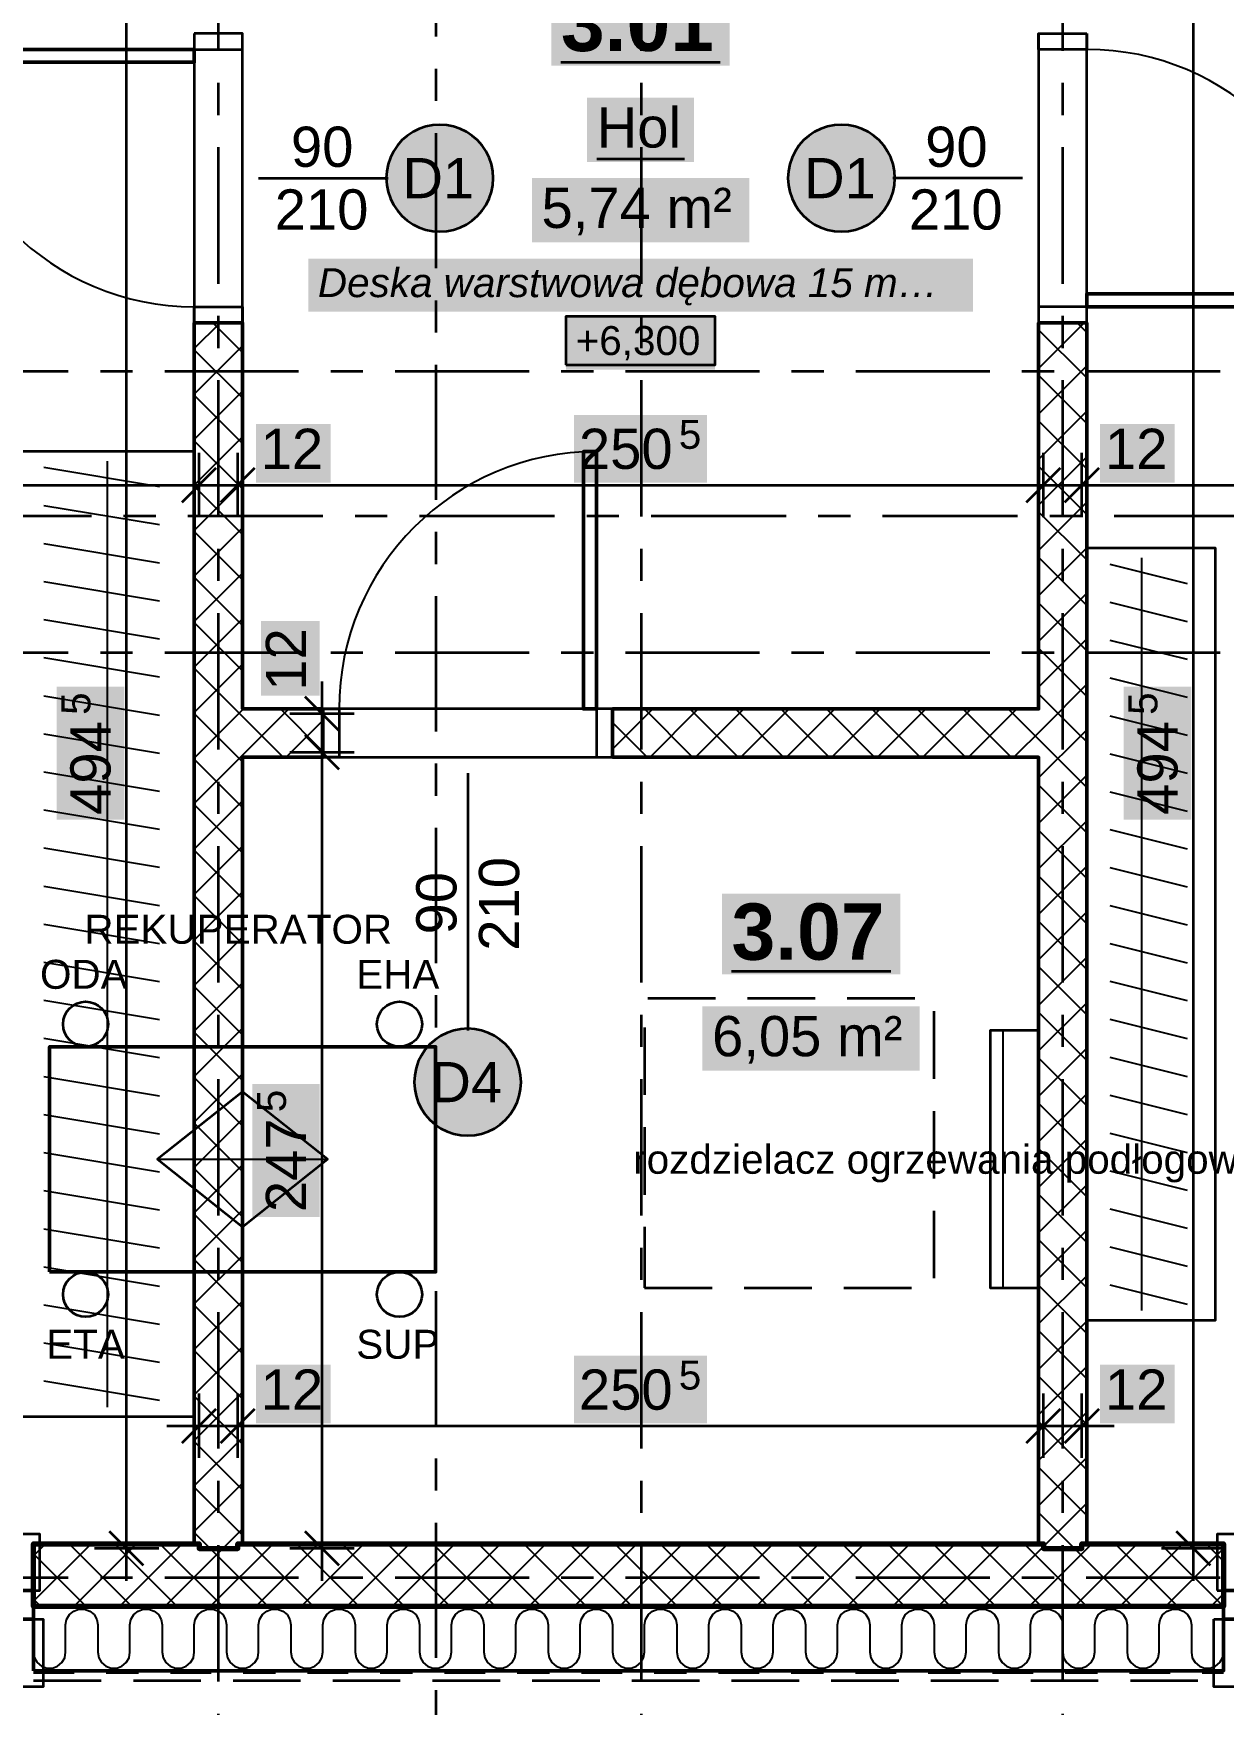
# Model space of a CAD drawing. Header units: metres. Extents: x -5.4 to 16.4, y -4.3 to 12.
# Drawn here: x 5.3 to 9, y -0.4 to 4.8 of the extents above; entities that cross this region are included whole.
import ezdxf

# ---------------------------------------------------------------- set-up
doc = ezdxf.new("R2010")
doc.units = ezdxf.units.M
for name, pattern in [('KRESKOWA', [5.25, 4.2, -1.05]), ('PUNKTOWA', [10.5, 8.4, -1.05, 0, -1.05]), ('PUNKTOWA_KROTKA', [6.3, 4.2, -1.05, 0, -1.05])]:
    doc.linetypes.add(name, pattern=pattern)
for name, color, linetype, lineweight in [('A-DRZWI', 3, 'Continuous', 35), ('A-IZOL-WODNA', 5, 'Continuous', 100), ('A-KRESKOWANIE', 8, 'Continuous', 18), ('A-MASKA', 7, 'Continuous', 18), ('A-MEBLE', 8, 'Continuous', 18), ('A-NAD-CIECIEM', 8, 'KRESKOWA', 25), ('A-OKNA', 3, 'Continuous', 35), ('A-OPISY', 2, 'Continuous', 25), ('A-OSIE', 1, 'PUNKTOWA', 25), ('A-POMIESZCZENIA', 2, 'Continuous', 25), ('A-PRZEKROJE', 1, 'PUNKTOWA_KROTKA', 50), ('A-SANITARNE', 6, 'Continuous', 25), ('A-SCIANY-DZIAL', 7, 'Continuous', 35), ('A-SCIANY-IZOL', 4, 'Continuous', 35), ('A-SCIANY-KONSTR', 7, 'Continuous', 50), ('A-WIDOK', 7, 'Continuous', 25), ('A-WYMIARY', 1, 'Continuous', 25)]:
    doc.layers.add(name, color=color, linetype=linetype, lineweight=lineweight)
doc.layers.add('S-WENT', color=3, linetype='Continuous', lineweight=35, true_color=0x008a00)
doc.styles.add('PL_ARIAL', font='arial.ttf')
doc.styles.add('PL_ARIAL_B', font='arialbd.ttf')
doc.styles.add('PL_ARIAL_I', font='ariali.ttf')

msp = doc.modelspace()

# ---------------------------------------------------------------- hatches: boundary and pattern name
at = {"layer": 'A-MASKA', "true_color": 0xffffff}
for points in [[(5.9915, 3.4035), (6.2236, 3.4035), (6.2236, 3.586), (5.9915, 3.586)], [(6.9808, 3.4035), (7.3942, 3.4035), (7.3942, 3.6135), (6.9808, 3.6135)], [(8.6165, 3.4035), (8.8486, 3.4035), (8.8486, 3.586), (8.6165, 3.586)], [(6.19, 2.7415), (6.19, 2.9736), (6.0075, 2.9736), (6.0075, 2.7415)], [(5.582, 2.3558), (5.582, 2.7692), (5.372, 2.7692), (5.372, 2.3558)], [(8.8995, 2.3558), (8.8995, 2.7692), (8.6895, 2.7692), (8.6895, 2.3558)], [(6.19, 1.1208), (6.19, 1.5342), (5.98, 1.5342), (5.98, 1.1208)], [(6.9808, 0.4792), (7.3942, 0.4792), (7.3942, 0.6892), (6.9808, 0.6892)], [(5.9915, 0.4792), (6.2236, 0.4792), (6.2236, 0.6617), (5.9915, 0.6617)], [(8.6165, 0.4792), (8.8486, 0.4792), (8.8486, 0.6617), (8.6165, 0.6617)]]:
    msp.add_hatch(color=7, dxfattribs=at).paths.add_polyline_path(points)
at = {"layer": 'A-OPISY', "true_color": 0xffffff}
for points in [[(6.7292, 4.35), (6.7278, 4.3717), (6.7236, 4.393), (6.7166, 4.4136), (6.707, 4.4331), (6.6949, 4.4511), (6.6806, 4.4675), (6.6642, 4.4818), (6.6462, 4.4939), (6.6267, 4.5035), (6.6061, 4.5105), (6.5848, 4.5147), (6.5631, 4.5161), (6.5414, 4.5147), (6.5201, 4.5105), (6.4995, 4.5035), (6.4801, 4.4939), (6.462, 4.4818), (6.4456, 4.4675), (6.4313, 4.4511), (6.4192, 4.4331), (6.4096, 4.4136), (6.4026, 4.393), (6.3984, 4.3717), (6.397, 4.35), (6.3984, 4.3283), (6.4026, 4.307), (6.4096, 4.2864), (6.4192, 4.2669), (6.4313, 4.2489), (6.4456, 4.2325), (6.462, 4.2182), (6.4801, 4.2061), (6.4995, 4.1965), (6.5201, 4.1895), (6.5414, 4.1853), (6.5631, 4.1839), (6.5848, 4.1853), (6.6061, 4.1895), (6.6267, 4.1965), (6.6462, 4.2061), (6.6642, 4.2182), (6.6806, 4.2325), (6.6949, 4.2489), (6.707, 4.2669), (6.7166, 4.2864), (6.7236, 4.307), (6.7278, 4.3283)], [(7.978, 4.35), (7.9766, 4.3717), (7.9724, 4.393), (7.9654, 4.4136), (7.9558, 4.4331), (7.9437, 4.4511), (7.9294, 4.4675), (7.913, 4.4818), (7.8949, 4.4939), (7.8755, 4.5035), (7.8549, 4.5105), (7.8336, 4.5147), (7.8119, 4.5161), (7.7902, 4.5147), (7.7689, 4.5105), (7.7483, 4.5035), (7.7288, 4.4939), (7.7108, 4.4818), (7.6944, 4.4675), (7.6801, 4.4511), (7.668, 4.4331), (7.6584, 4.4136), (7.6514, 4.393), (7.6472, 4.3717), (7.6458, 4.35), (7.6472, 4.3283), (7.6514, 4.307), (7.6584, 4.2864), (7.668, 4.2669), (7.6801, 4.2489), (7.6944, 4.2325), (7.7108, 4.2182), (7.7288, 4.2061), (7.7483, 4.1965), (7.7689, 4.1895), (7.7902, 4.1853), (7.8119, 4.1839), (7.8336, 4.1853), (7.8549, 4.1895), (7.8755, 4.1965), (7.8949, 4.2061), (7.913, 4.2182), (7.9294, 4.2325), (7.9437, 4.2489), (7.9558, 4.2669), (7.9654, 4.2864), (7.9724, 4.307), (7.9766, 4.3283)], [(6.8161, 1.54), (6.8147, 1.5617), (6.8105, 1.583), (6.8035, 1.6036), (6.7939, 1.6231), (6.7818, 1.6411), (6.7675, 1.6575), (6.7511, 1.6718), (6.7331, 1.6839), (6.7136, 1.6935), (6.693, 1.7005), (6.6717, 1.7047), (6.65, 1.7061), (6.6283, 1.7047), (6.607, 1.7005), (6.5864, 1.6935), (6.5669, 1.6839), (6.5489, 1.6718), (6.5325, 1.6575), (6.5182, 1.6411), (6.5061, 1.6231), (6.4965, 1.6036), (6.4895, 1.583), (6.4853, 1.5617), (6.4839, 1.54), (6.4853, 1.5183), (6.4895, 1.497), (6.4965, 1.4764), (6.5061, 1.4569), (6.5182, 1.4389), (6.5325, 1.4225), (6.5489, 1.4082), (6.5669, 1.3961), (6.5864, 1.3865), (6.607, 1.3795), (6.6283, 1.3753), (6.65, 1.3739), (6.6717, 1.3753), (6.693, 1.3795), (6.7136, 1.3865), (6.7331, 1.3961), (6.7511, 1.4082), (6.7675, 1.4225), (6.7818, 1.4389), (6.7939, 1.4569), (6.8035, 1.4764), (6.8105, 1.497), (6.8147, 1.5183)]]:
    msp.add_hatch(color=7, dxfattribs=at).paths.add_polyline_path(points)
at = {"layer": 'A-POMIESZCZENIA', "true_color": 0xffffff}
for points in [[(6.91, 4.7), (7.465, 4.7), (7.465, 4.95), (6.91, 4.95)], [(7.0212, 4.4), (7.3538, 4.4), (7.3538, 4.6), (7.0212, 4.6)], [(6.8495, 4.15), (7.5255, 4.15), (7.5255, 4.35), (6.8495, 4.35)], [(6.1542, 3.935), (8.2208, 3.935), (8.2208, 4.1), (6.1542, 4.1)], [(6.9556, 3.755), (7.4194, 3.755), (7.4194, 3.92), (6.9556, 3.92)], [(7.4403, 1.8753), (7.9953, 1.8753), (7.9953, 2.1253), (7.4403, 2.1253)], [(7.3799, 1.5753), (8.0558, 1.5753), (8.0558, 1.7753), (7.3799, 1.7753)]]:
    msp.add_hatch(color=7, dxfattribs=at).paths.add_polyline_path(points)

# ---------------------------------------------------------------- linework, layer by layer
at = {"layer": 'A-DRZWI', "lineweight": 35, "ltscale": 0.05}
for points in [[(5.8, 4.8), (5.8, 4.75), (5.95, 4.75), (5.95, 4.8)], [(8.575, 4.8), (8.575, 4.75), (8.425, 4.75), (8.425, 4.8)], [(5.8, 3.9), (5.8, 3.95), (5.95, 3.95), (5.95, 3.9)], [(8.575, 3.9), (8.575, 3.95), (8.425, 3.95), (8.425, 3.9)], [(6.2, 2.7), (6.25, 2.7), (6.25, 2.55), (6.2, 2.55)], [(7.1, 2.7), (7.05, 2.7), (7.05, 2.55), (7.1, 2.55)]]:
    msp.add_lwpolyline(points, close=True, dxfattribs=at)
at = {"layer": 'A-DRZWI', "lineweight": 50, "ltscale": 0.05}
for points in [[(5.8, 4.75), (5, 4.75), (5, 4.71), (5.8, 4.71)], [(8.575, 3.95), (9.375, 3.95), (9.375, 3.99), (8.575, 3.99)], [(7.05, 2.7), (7.05, 3.5), (7.01, 3.5), (7.01, 2.7)]]:
    msp.add_lwpolyline(points, close=True, dxfattribs=at)
at = {"layer": 'A-DRZWI', "lineweight": 25, "ltscale": 0.05}
for centre, start, end in [((5.8, 4.75), -180, -90), ((8.575, 3.95), 0, 90), ((7.05, 2.7), -270, -180)]:
    msp.add_arc(centre, 0.8, start, end, dxfattribs=at)
at = {"layer": 'A-IZOL-WODNA', "linetype": 'PUNKTOWA_KROTKA', "lineweight": 35, "ltscale": 0.03, "flags": 128}
msp.add_lwpolyline([(5.3, -0.295), (9, -0.295)], dxfattribs=at)
at = {"layer": 'A-KRESKOWANIE', "lineweight": 25, "ltscale": 0.05}
for points in [[(5.8, 3.8201), (5.8799, 3.9)], [(5.95, 3.8081), (5.8581, 3.9)], [(8.425, 3.7581), (8.5669, 3.9)], [(8.425, 3.8995), (8.4255, 3.9)], [(8.575, 3.8701), (8.5451, 3.9)], [(8.575, 3.7287), (8.425, 3.8787)], [(5.8, 3.6787), (5.95, 3.8287)], [(5.95, 3.6667), (5.8, 3.8167)], [(8.425, 3.6167), (8.575, 3.7667)], [(8.575, 3.5872), (8.425, 3.7372)], [(5.8, 3.5373), (5.95, 3.6873)], [(5.95, 3.5252), (5.8, 3.6752)], [(8.425, 3.4753), (8.575, 3.6253)], [(8.575, 3.4458), (8.425, 3.5958)], [(5.8, 3.3958), (5.95, 3.5458)], [(5.95, 3.3838), (5.8, 3.5338)], [(8.425, 3.3338), (8.575, 3.4838)], [(8.575, 3.3044), (8.425, 3.4544)], [(5.8, 3.2544), (5.95, 3.4044)], [(5.95, 3.2424), (5.8, 3.3924)], [(8.425, 3.1924), (8.575, 3.3424)], [(8.575, 3.163), (8.425, 3.313)], [(5.8, 3.113), (5.95, 3.263)], [(5.95, 3.101), (5.8, 3.251)], [(8.425, 3.051), (8.575, 3.201)], [(8.575, 3.0216), (8.425, 3.1716)], [(5.8, 2.9716), (5.95, 3.1216)], [(5.95, 2.9595), (5.8, 3.1095)], [(8.425, 2.9096), (8.575, 3.0596)], [(8.575, 2.8801), (8.425, 3.0301)], [(5.8, 2.8302), (5.95, 2.9802)], [(5.95, 2.8181), (5.8, 2.9681)], [(8.425, 2.7681), (8.575, 2.9181)], [(8.575, 2.7387), (8.425, 2.8887)], [(5.8, 2.6887), (5.95, 2.8387)], [(5.9417, 2.685), (5.8, 2.8267)], [(8.44, 2.6417), (8.575, 2.7767)], [(8.5473, 2.625), (8.425, 2.7473)], [(5.8603, 2.625), (5.8, 2.6853)], [(5.8777, 2.625), (5.935, 2.6823)], [(5.935, 2.6823), (5.9377, 2.685)], [(5.9377, 2.685), (5.95, 2.6973)], [(6.0767, 2.55), (5.9417, 2.685)], [(5.95, 2.5559), (6.0941, 2.7)], [(5.95, 2.6973), (5.9527, 2.7)], [(6.2, 2.5681), (6.0681, 2.7)], [(6.0855, 2.55), (6.2, 2.6645)], [(7.1, 2.5745), (7.2255, 2.7)], [(7.2081, 2.55), (7.1, 2.6581)], [(7.3495, 2.55), (7.1995, 2.7)], [(7.2169, 2.55), (7.3669, 2.7)], [(7.4909, 2.55), (7.3409, 2.7)], [(7.3583, 2.55), (7.5083, 2.7)], [(7.6323, 2.55), (7.4823, 2.7)], [(7.4997, 2.55), (7.6497, 2.7)], [(7.7738, 2.55), (7.6238, 2.7)], [(7.6412, 2.55), (7.7912, 2.7)], [(7.9152, 2.55), (7.7652, 2.7)], [(7.7826, 2.55), (7.9326, 2.7)], [(8.0566, 2.55), (7.9066, 2.7)], [(7.924, 2.55), (8.074, 2.7)], [(8.198, 2.55), (8.048, 2.7)], [(8.0654, 2.55), (8.2154, 2.7)], [(8.3394, 2.55), (8.1894, 2.7)], [(8.2069, 2.55), (8.3569, 2.7)], [(8.44, 2.5909), (8.3309, 2.7)], [(5.8, 2.5473), (5.8777, 2.625)], [(5.95, 2.5353), (5.8603, 2.625)], [(8.3483, 2.55), (8.44, 2.6417)], [(8.425, 2.4853), (8.5647, 2.625)], [(8.575, 2.5973), (8.5473, 2.625)], [(8.5647, 2.625), (8.575, 2.6353)], [(5.8, 2.4059), (5.95, 2.5559)], [(8.575, 2.4559), (8.44, 2.5909)], [(5.95, 2.3939), (5.8, 2.5439)], [(8.425, 2.3439), (8.575, 2.4939)], [(8.575, 2.3144), (8.425, 2.4644)], [(5.8, 2.2645), (5.95, 2.4145)], [(5.95, 2.2524), (5.8, 2.4024)], [(8.425, 2.2025), (8.575, 2.3525)], [(8.575, 2.173), (8.425, 2.323)], [(5.8, 2.123), (5.95, 2.273)], [(5.95, 2.111), (5.8, 2.261)], [(8.425, 2.061), (8.575, 2.211)], [(5.8, 1.9816), (5.95, 2.1316)], [(8.575, 2.0316), (8.425, 2.1816)], [(5.95, 1.9696), (5.8, 2.1196)], [(8.425, 1.9196), (8.575, 2.0696)], [(8.575, 1.8902), (8.425, 2.0402)], [(5.8, 1.8402), (5.95, 1.9902)], [(5.95, 1.8282), (5.8, 1.9782)], [(8.425, 1.7782), (8.575, 1.9282)], [(8.575, 1.7488), (8.425, 1.8988)], [(5.8, 1.6988), (5.95, 1.8488)], [(5.95, 1.6868), (5.8, 1.8368)], [(8.425, 1.6368), (8.575, 1.7868)], [(8.575, 1.6073), (8.425, 1.7573)], [(5.8, 1.5574), (5.95, 1.7074)], [(5.95, 1.5453), (5.8, 1.6953)], [(8.425, 1.4954), (8.575, 1.6454)], [(8.575, 1.4659), (8.425, 1.6159)], [(5.8, 1.4159), (5.95, 1.5659)], [(5.95, 1.4039), (5.8, 1.5539)], [(8.425, 1.3539), (8.575, 1.5039)], [(8.575, 1.3245), (8.425, 1.4745)], [(5.8, 1.2745), (5.95, 1.4245)], [(5.95, 1.2625), (5.8, 1.4125)], [(8.425, 1.2125), (8.575, 1.3625)], [(8.575, 1.1831), (8.425, 1.3331)], [(5.8, 1.1331), (5.95, 1.2831)], [(5.95, 1.1211), (5.8, 1.2711)], [(8.425, 1.0711), (8.575, 1.2211)], [(8.575, 1.0417), (8.425, 1.1917)], [(5.8, 0.9917), (5.95, 1.1417)], [(5.95, 0.9796), (5.8, 1.1296)], [(8.425, 0.9297), (8.575, 1.0797)], [(8.575, 0.9002), (8.425, 1.0502)], [(5.8, 0.8503), (5.95, 1.0003)], [(5.95, 0.8382), (5.8, 0.9882)], [(8.425, 0.7882), (8.575, 0.9382)], [(8.575, 0.7588), (8.425, 0.9088)], [(5.8, 0.7088), (5.95, 0.8588)], [(5.95, 0.6968), (5.8, 0.8468)], [(8.425, 0.6468), (8.575, 0.7968)], [(8.575, 0.6174), (8.425, 0.7674)], [(5.8, 0.5674), (5.95, 0.7174)], [(5.95, 0.5554), (5.8, 0.7054)], [(8.425, 0.5054), (8.575, 0.6554)], [(8.575, 0.476), (8.425, 0.626)], [(5.8, 0.426), (5.95, 0.576)], [(5.95, 0.414), (5.8, 0.564)], [(8.425, 0.364), (8.575, 0.514)], [(8.575, 0.3345), (8.425, 0.4845)], [(5.8, 0.2846), (5.95, 0.4346)], [(5.95, 0.2725), (5.8, 0.4225)], [(8.425, 0.2226), (8.575, 0.3726)], [(8.575, 0.1931), (8.425, 0.3431)], [(5.8, 0.1431), (5.95, 0.2931)], [(5.95, 0.1311), (5.8, 0.2811)], [(8.44, 0.0961), (8.575, 0.2311)], [(8.5367, 0.09), (8.425, 0.2017)], [(5.3, -0.074), (5.479, 0.105)], [(5.3, 0.0674), (5.3376, 0.105)], [(5.6054, -0.09), (5.4104, 0.105)], [(5.4254, -0.09), (5.6204, 0.105)], [(5.7469, -0.09), (5.5519, 0.105)], [(5.5669, -0.09), (5.7619, 0.105)], [(5.8883, -0.09), (5.6933, 0.105)], [(5.8497, 0.09), (5.8, 0.1397)], [(5.8497, -0.09), (6.0447, 0.105)], [(5.8883, 0.09), (5.95, 0.1517)], [(6.1711, -0.09), (5.9761, 0.105)], [(5.9911, -0.09), (6.1861, 0.105)], [(6.3125, -0.09), (6.1175, 0.105)], [(6.1325, -0.09), (6.3275, 0.105)], [(6.454, -0.09), (6.259, 0.105)], [(6.274, -0.09), (6.469, 0.105)], [(6.5954, -0.09), (6.4004, 0.105)], [(6.4154, -0.09), (6.6104, 0.105)], [(6.7368, -0.09), (6.5418, 0.105)], [(6.5568, -0.09), (6.7518, 0.105)], [(6.8782, -0.09), (6.6832, 0.105)], [(6.6982, -0.09), (6.8932, 0.105)], [(7.0196, -0.09), (6.8246, 0.105)], [(6.8396, -0.09), (7.0346, 0.105)], [(7.1611, -0.09), (6.9661, 0.105)], [(6.9811, -0.09), (7.1761, 0.105)], [(7.3025, -0.09), (7.1075, 0.105)], [(7.1225, -0.09), (7.3175, 0.105)], [(7.4439, -0.09), (7.2489, 0.105)], [(7.2639, -0.09), (7.4589, 0.105)], [(7.5853, -0.09), (7.3903, 0.105)], [(7.4053, -0.09), (7.6003, 0.105)], [(7.7268, -0.09), (7.5318, 0.105)], [(7.5468, -0.09), (7.7418, 0.105)], [(7.8682, -0.09), (7.6732, 0.105)], [(7.6882, -0.09), (7.8832, 0.105)], [(8.0096, -0.09), (7.8146, 0.105)], [(7.8296, -0.09), (8.0246, 0.105)], [(8.151, -0.09), (7.956, 0.105)], [(7.971, -0.09), (8.166, 0.105)], [(8.2924, -0.09), (8.0974, 0.105)], [(8.1124, -0.09), (8.3074, 0.105)], [(8.4339, -0.09), (8.2389, 0.105)], [(8.5753, -0.09), (8.3803, 0.105)], [(8.3953, -0.09), (8.5903, 0.105)], [(8.5367, -0.09), (8.7317, 0.105)], [(8.8581, -0.09), (8.6631, 0.105)], [(8.6781, -0.09), (8.8731, 0.105)], [(8.9995, -0.09), (8.8045, 0.105)], [(9, 0.051), (8.946, 0.105)], [(5.464, -0.09), (5.3, 0.074)], [(5.7083, -0.09), (5.8883, 0.09)], [(6.0297, -0.09), (5.8497, 0.09)], [(8.2539, -0.09), (8.44, 0.0961)], [(8.7167, -0.09), (8.5367, 0.09)], [(8.8195, -0.09), (9, 0.0905)], [(8.961, -0.09), (9, -0.051)], [(5.3226, -0.09), (5.3, -0.0674)], [(5.3, -0.1475), (5.3, -0.1475), (5.3, -0.2325), (5.303, -0.2496), (5.3117, -0.2646), (5.325, -0.2758), (5.3413, -0.2817), (5.3587, -0.2817), (5.375, -0.2758), (5.3883, -0.2646), (5.397, -0.2496), (5.4, -0.2325), (5.4, -0.2325), (5.4, -0.1475), (5.4, -0.1475), (5.403, -0.1304), (5.4117, -0.1154), (5.425, -0.1042), (5.4413, -0.0983), (5.4587, -0.0983), (5.475, -0.1042), (5.4883, -0.1154), (5.497, -0.1304), (5.5, -0.1475), (5.5, -0.2325), (5.503, -0.2496), (5.5117, -0.2646), (5.525, -0.2758), (5.5413, -0.2817), (5.5587, -0.2817), (5.575, -0.2758), (5.5883, -0.2646), (5.597, -0.2496), (5.6, -0.2325), (5.6, -0.2325), (5.6, -0.1475), (5.6, -0.1475), (5.603, -0.1304), (5.6117, -0.1154), (5.625, -0.1042), (5.6413, -0.0983), (5.6587, -0.0983), (5.675, -0.1042), (5.6883, -0.1154), (5.697, -0.1304), (5.7, -0.1475), (5.7, -0.2325), (5.703, -0.2496), (5.7117, -0.2646), (5.725, -0.2758), (5.7413, -0.2817), (5.7587, -0.2817), (5.775, -0.2758), (5.7883, -0.2646), (5.797, -0.2496), (5.8, -0.2325), (5.8, -0.2325), (5.8, -0.1475), (5.8, -0.1475), (5.803, -0.1304), (5.8117, -0.1154), (5.825, -0.1042), (5.8413, -0.0983), (5.8587, -0.0983), (5.875, -0.1042), (5.8883, -0.1154), (5.897, -0.1304), (5.9, -0.1475), (5.9, -0.2325), (5.903, -0.2496), (5.9117, -0.2646), (5.925, -0.2758), (5.9413, -0.2817), (5.9587, -0.2817), (5.975, -0.2758), (5.9883, -0.2646), (5.997, -0.2496), (6, -0.2325), (6, -0.2325), (6, -0.1475), (6, -0.1475), (6.003, -0.1304), (6.0117, -0.1154), (6.025, -0.1042), (6.0413, -0.0983), (6.0587, -0.0983), (6.075, -0.1042), (6.0883, -0.1154), (6.097, -0.1304), (6.1, -0.1475), (6.1, -0.2325), (6.103, -0.2496), (6.1117, -0.2646), (6.125, -0.2758), (6.1413, -0.2817), (6.1587, -0.2817), (6.175, -0.2758), (6.1883, -0.2646), (6.197, -0.2496), (6.2, -0.2325), (6.2, -0.2325), (6.2, -0.1475), (6.2, -0.1475), (6.203, -0.1304), (6.2117, -0.1154), (6.225, -0.1042), (6.2413, -0.0983), (6.2587, -0.0983), (6.275, -0.1042), (6.2883, -0.1154), (6.297, -0.1304), (6.3, -0.1475), (6.3, -0.2325), (6.303, -0.2496), (6.3117, -0.2646), (6.325, -0.2758), (6.3413, -0.2817), (6.3587, -0.2817), (6.375, -0.2758), (6.3883, -0.2646), (6.397, -0.2496), (6.4, -0.2325), (6.4, -0.2325), (6.4, -0.1475), (6.4, -0.1475), (6.403, -0.1304), (6.4117, -0.1154), (6.425, -0.1042), (6.4413, -0.0983), (6.4587, -0.0983), (6.475, -0.1042), (6.4883, -0.1154), (6.497, -0.1304), (6.5, -0.1475), (6.5, -0.2325), (6.503, -0.2496), (6.5117, -0.2646), (6.525, -0.2758), (6.5413, -0.2817), (6.5587, -0.2817), (6.575, -0.2758), (6.5883, -0.2646), (6.597, -0.2496), (6.6, -0.2325), (6.6, -0.2325), (6.6, -0.1475), (6.6, -0.1475), (6.603, -0.1304), (6.6117, -0.1154), (6.625, -0.1042), (6.6413, -0.0983), (6.6587, -0.0983), (6.675, -0.1042), (6.6883, -0.1154), (6.697, -0.1304), (6.7, -0.1475), (6.7, -0.2325), (6.703, -0.2496), (6.7117, -0.2646), (6.725, -0.2758), (6.7413, -0.2817), (6.7587, -0.2817), (6.775, -0.2758), (6.7883, -0.2646), (6.797, -0.2496), (6.8, -0.2325), (6.8, -0.2325), (6.8, -0.1475), (6.8, -0.1475), (6.803, -0.1304), (6.8117, -0.1154), (6.825, -0.1042), (6.8413, -0.0983), (6.8587, -0.0983), (6.875, -0.1042), (6.8883, -0.1154), (6.897, -0.1304), (6.9, -0.1475), (6.9, -0.1475), (6.9, -0.2325), (6.903, -0.2496), (6.9117, -0.2646), (6.925, -0.2758), (6.9413, -0.2817), (6.9587, -0.2817), (6.975, -0.2758), (6.9883, -0.2646), (6.997, -0.2496), (7, -0.2325), (7, -0.2325), (7, -0.1475), (7, -0.1475), (7.003, -0.1304), (7.0117, -0.1154), (7.025, -0.1042), (7.0413, -0.0983), (7.0587, -0.0983), (7.075, -0.1042), (7.0883, -0.1154), (7.097, -0.1304), (7.1, -0.1475), (7.1, -0.2325), (7.103, -0.2496), (7.1117, -0.2646), (7.125, -0.2758), (7.1413, -0.2817), (7.1587, -0.2817), (7.175, -0.2758), (7.1883, -0.2646), (7.197, -0.2496), (7.2, -0.2325), (7.2, -0.2325), (7.2, -0.1475), (7.2, -0.1475), (7.203, -0.1304), (7.2117, -0.1154), (7.225, -0.1042), (7.2413, -0.0983), (7.2587, -0.0983), (7.275, -0.1042), (7.2883, -0.1154), (7.297, -0.1304), (7.3, -0.1475), (7.3, -0.2325), (7.303, -0.2496), (7.3117, -0.2646), (7.325, -0.2758), (7.3413, -0.2817), (7.3587, -0.2817), (7.375, -0.2758), (7.3883, -0.2646), (7.397, -0.2496), (7.4, -0.2325), (7.4, -0.2325), (7.4, -0.1475), (7.4, -0.1475), (7.403, -0.1304), (7.4117, -0.1154), (7.425, -0.1042), (7.4413, -0.0983), (7.4587, -0.0983), (7.475, -0.1042), (7.4883, -0.1154), (7.497, -0.1304), (7.5, -0.1475), (7.5, -0.2325), (7.503, -0.2496), (7.5117, -0.2646), (7.525, -0.2758), (7.5413, -0.2817), (7.5587, -0.2817), (7.575, -0.2758), (7.5883, -0.2646), (7.597, -0.2496), (7.6, -0.2325), (7.6, -0.2325), (7.6, -0.1475), (7.6, -0.1475), (7.603, -0.1304), (7.6117, -0.1154), (7.625, -0.1042), (7.6413, -0.0983), (7.6587, -0.0983), (7.675, -0.1042), (7.6883, -0.1154), (7.697, -0.1304), (7.7, -0.1475), (7.7, -0.2325), (7.703, -0.2496), (7.7117, -0.2646), (7.725, -0.2758), (7.7413, -0.2817), (7.7587, -0.2817), (7.775, -0.2758), (7.7883, -0.2646), (7.797, -0.2496), (7.8, -0.2325), (7.8, -0.2325), (7.8, -0.1475), (7.8, -0.1475), (7.803, -0.1304), (7.8117, -0.1154), (7.825, -0.1042), (7.8413, -0.0983), (7.8587, -0.0983), (7.875, -0.1042), (7.8883, -0.1154), (7.897, -0.1304), (7.9, -0.1475), (7.9, -0.1475), (7.9, -0.2325), (7.903, -0.2496), (7.9117, -0.2646), (7.925, -0.2758), (7.9413, -0.2817), (7.9587, -0.2817), (7.975, -0.2758), (7.9883, -0.2646), (7.997, -0.2496), (8, -0.2325), (8, -0.2325), (8, -0.1475), (8, -0.1475), (8.003, -0.1304), (8.0117, -0.1154), (8.025, -0.1042), (8.0413, -0.0983), (8.0587, -0.0983), (8.075, -0.1042), (8.0883, -0.1154), (8.097, -0.1304), (8.1, -0.1475), (8.1, -0.2325), (8.103, -0.2496), (8.1117, -0.2646), (8.125, -0.2758), (8.1413, -0.2817), (8.1587, -0.2817), (8.175, -0.2758), (8.1883, -0.2646), (8.197, -0.2496), (8.2, -0.2325), (8.2, -0.2325), (8.2, -0.1475), (8.2, -0.1475), (8.203, -0.1304), (8.2117, -0.1154), (8.225, -0.1042), (8.2413, -0.0983), (8.2587, -0.0983), (8.275, -0.1042), (8.2883, -0.1154), (8.297, -0.1304), (8.3, -0.1475), (8.3, -0.2325), (8.303, -0.2496), (8.3117, -0.2646), (8.325, -0.2758), (8.3413, -0.2817), (8.3587, -0.2817), (8.375, -0.2758), (8.3883, -0.2646), (8.397, -0.2496), (8.4, -0.2325), (8.4, -0.2325), (8.4, -0.1475), (8.4, -0.1475), (8.403, -0.1304), (8.4117, -0.1154), (8.425, -0.1042), (8.4413, -0.0983), (8.4587, -0.0983), (8.475, -0.1042), (8.4883, -0.1154), (8.497, -0.1304), (8.5, -0.1475), (8.5, -0.2325), (8.503, -0.2496), (8.5117, -0.2646), (8.525, -0.2758), (8.5413, -0.2817), (8.5587, -0.2817), (8.575, -0.2758), (8.5883, -0.2646), (8.597, -0.2496), (8.6, -0.2325), (8.6, -0.2325), (8.6, -0.1475), (8.6, -0.1475), (8.603, -0.1304), (8.6117, -0.1154), (8.625, -0.1042), (8.6413, -0.0983), (8.6587, -0.0983), (8.675, -0.1042), (8.6883, -0.1154), (8.697, -0.1304), (8.7, -0.1475), (8.7, -0.2325), (8.703, -0.2496), (8.7117, -0.2646), (8.725, -0.2758), (8.7413, -0.2817), (8.7587, -0.2817), (8.775, -0.2758), (8.7883, -0.2646), (8.797, -0.2496), (8.8, -0.2325), (8.8, -0.2325), (8.8, -0.1475), (8.8, -0.1475), (8.803, -0.1304), (8.8117, -0.1154), (8.825, -0.1042), (8.8413, -0.0983), (8.8587, -0.0983), (8.875, -0.1042), (8.8883, -0.1154), (8.897, -0.1304), (8.9, -0.1475), (8.9, -0.2325), (8.903, -0.2496), (8.9117, -0.2646), (8.925, -0.2758), (8.9413, -0.2817), (8.9587, -0.2817), (8.975, -0.2758), (8.9883, -0.2646), (8.997, -0.2496), (9, -0.2325)]]:
    msp.add_lwpolyline(points, dxfattribs=at)
at = {"layer": 'A-MEBLE', "lineweight": 35, "ltscale": 0.05}
for points in [[(5.8, 0.5), (5.8, 3.5), (5.2, 3.5), (5.2, 0.5)], [(8.575, 3.2), (8.575, 0.8), (8.975, 0.8), (8.975, 3.2)]]:
    msp.add_lwpolyline(points, close=True, dxfattribs=at)
at = {"layer": 'A-MEBLE', "lineweight": 25, "ltscale": 0.05}
for points in [[(5.692, 3.39), (5.332, 3.45)], [(5.53, 0.53), (5.53, 3.47)], [(5.692, 3.2717), (5.332, 3.3317)], [(5.692, 3.1533), (5.332, 3.2133)], [(8.745, 3.17), (8.745, 0.83)], [(8.647, 3.15), (8.887, 3.09)], [(5.692, 3.035), (5.332, 3.095)], [(8.647, 3.0321), (8.887, 2.9721)], [(5.692, 2.9167), (5.332, 2.9767)], [(8.647, 2.9142), (8.887, 2.8542)], [(5.692, 2.7983), (5.332, 2.8583)], [(8.647, 2.7963), (8.887, 2.7363)], [(5.692, 2.68), (5.332, 2.74)], [(8.647, 2.6784), (8.887, 2.6184)], [(5.692, 2.5617), (5.332, 2.6217)], [(8.647, 2.5605), (8.887, 2.5005)], [(5.692, 2.4433), (5.332, 2.5033)], [(8.647, 2.4426), (8.887, 2.3826)], [(5.692, 2.325), (5.332, 2.385)], [(8.647, 2.3247), (8.887, 2.2647)], [(5.692, 2.2067), (5.332, 2.2667)], [(8.647, 2.2068), (8.887, 2.1468)], [(5.692, 2.0883), (5.332, 2.1483)], [(8.647, 2.0889), (8.887, 2.0289)], [(5.692, 1.97), (5.332, 2.03)], [(8.647, 1.9711), (8.887, 1.9111)], [(5.692, 1.8517), (5.332, 1.9117)], [(8.647, 1.8532), (8.887, 1.7932)], [(5.692, 1.7333), (5.332, 1.7933)], [(8.647, 1.7353), (8.887, 1.6753)], [(5.692, 1.615), (5.332, 1.675)], [(8.647, 1.6174), (8.887, 1.5574)], [(5.692, 1.4967), (5.332, 1.5567)], [(8.647, 1.4995), (8.887, 1.4395)], [(5.692, 1.3783), (5.332, 1.4383)], [(8.647, 1.3816), (8.887, 1.3216)], [(5.692, 1.26), (5.332, 1.32)], [(8.647, 1.2637), (8.887, 1.2037)], [(5.692, 1.1417), (5.332, 1.2017)], [(8.647, 1.1458), (8.887, 1.0858)], [(5.692, 1.0233), (5.332, 1.0833)], [(8.647, 1.0279), (8.887, 0.9679)], [(5.692, 0.905), (5.332, 0.965)], [(8.647, 0.91), (8.887, 0.85)], [(5.692, 0.7867), (5.332, 0.8467)], [(5.692, 0.6683), (5.332, 0.7283)], [(5.692, 0.55), (5.332, 0.61)]]:
    msp.add_lwpolyline(points, dxfattribs=at)
at = {"layer": 'A-NAD-CIECIEM', "linetype": 'KRESKOWA', "lineweight": 35, "ltscale": 0.05, "flags": 128}
for points in [[(7.2, 0.9), (8.1, 0.9), (8.1, 1.8), (7.2, 1.8), (7.2, 0.9)], [(5.3005, -0.32), (8.9995, -0.32)]]:
    msp.add_lwpolyline(points, dxfattribs=at)
at = {"layer": 'A-OKNA', "lineweight": 35, "ltscale": 0.05}
for points in [[(4.08, -0.04), (5.32, -0.04), (5.32, 0.135), (4.08, 0.135)], [(8.98, -0.04), (11.42, -0.04), (11.42, 0.135), (8.98, 0.135)], [(4.07, -0.13), (5.33, -0.13), (5.33, -0.34), (4.07, -0.34)], [(8.97, -0.13), (11.43, -0.13), (11.43, -0.34), (8.97, -0.34)]]:
    msp.add_lwpolyline(points, close=True, dxfattribs=at)
at = {"layer": 'A-OKNA', "lineweight": 50, "ltscale": 0.05}
for points in [[(4.1, -0.04), (5.3, -0.04), (5.3, -0.13), (4.1, -0.13)], [(9, -0.04), (11.4, -0.04), (11.4, -0.13), (9, -0.13)]]:
    msp.add_lwpolyline(points, close=True, dxfattribs=at)
at = {"layer": 'A-OPISY', "lineweight": 35, "ltscale": 0.05}
for points in [[(6.7292, 4.35), (6.7278, 4.3717), (6.7236, 4.393), (6.7166, 4.4136), (6.707, 4.4331), (6.6949, 4.4511), (6.6806, 4.4675), (6.6642, 4.4818), (6.6462, 4.4939), (6.6267, 4.5035), (6.6061, 4.5105), (6.5848, 4.5147), (6.5631, 4.5161), (6.5414, 4.5147), (6.5201, 4.5105), (6.4995, 4.5035), (6.4801, 4.4939), (6.462, 4.4818), (6.4456, 4.4675), (6.4313, 4.4511), (6.4192, 4.4331), (6.4096, 4.4136), (6.4026, 4.393), (6.3984, 4.3717), (6.397, 4.35), (6.3984, 4.3283), (6.4026, 4.307), (6.4096, 4.2864), (6.4192, 4.2669), (6.4313, 4.2489), (6.4456, 4.2325), (6.462, 4.2182), (6.4801, 4.2061), (6.4995, 4.1965), (6.5201, 4.1895), (6.5414, 4.1853), (6.5631, 4.1839), (6.5848, 4.1853), (6.6061, 4.1895), (6.6267, 4.1965), (6.6462, 4.2061), (6.6642, 4.2182), (6.6806, 4.2325), (6.6949, 4.2489), (6.707, 4.2669), (6.7166, 4.2864), (6.7236, 4.307), (6.7278, 4.3283)], [(7.978, 4.35), (7.9766, 4.3717), (7.9724, 4.393), (7.9654, 4.4136), (7.9558, 4.4331), (7.9437, 4.4511), (7.9294, 4.4675), (7.913, 4.4818), (7.8949, 4.4939), (7.8755, 4.5035), (7.8549, 4.5105), (7.8336, 4.5147), (7.8119, 4.5161), (7.7902, 4.5147), (7.7689, 4.5105), (7.7483, 4.5035), (7.7288, 4.4939), (7.7108, 4.4818), (7.6944, 4.4675), (7.6801, 4.4511), (7.668, 4.4331), (7.6584, 4.4136), (7.6514, 4.393), (7.6472, 4.3717), (7.6458, 4.35), (7.6472, 4.3283), (7.6514, 4.307), (7.6584, 4.2864), (7.668, 4.2669), (7.6801, 4.2489), (7.6944, 4.2325), (7.7108, 4.2182), (7.7288, 4.2061), (7.7483, 4.1965), (7.7689, 4.1895), (7.7902, 4.1853), (7.8119, 4.1839), (7.8336, 4.1853), (7.8549, 4.1895), (7.8755, 4.1965), (7.8949, 4.2061), (7.913, 4.2182), (7.9294, 4.2325), (7.9437, 4.2489), (7.9558, 4.2669), (7.9654, 4.2864), (7.9724, 4.307), (7.9766, 4.3283)], [(6.8161, 1.54), (6.8147, 1.5617), (6.8105, 1.583), (6.8035, 1.6036), (6.7939, 1.6231), (6.7818, 1.6411), (6.7675, 1.6575), (6.7511, 1.6718), (6.7331, 1.6839), (6.7136, 1.6935), (6.693, 1.7005), (6.6717, 1.7047), (6.65, 1.7061), (6.6283, 1.7047), (6.607, 1.7005), (6.5864, 1.6935), (6.5669, 1.6839), (6.5489, 1.6718), (6.5325, 1.6575), (6.5182, 1.6411), (6.5061, 1.6231), (6.4965, 1.6036), (6.4895, 1.583), (6.4853, 1.5617), (6.4839, 1.54), (6.4853, 1.5183), (6.4895, 1.497), (6.4965, 1.4764), (6.5061, 1.4569), (6.5182, 1.4389), (6.5325, 1.4225), (6.5489, 1.4082), (6.5669, 1.3961), (6.5864, 1.3865), (6.607, 1.3795), (6.6283, 1.3753), (6.65, 1.3739), (6.6717, 1.3753), (6.693, 1.3795), (6.7136, 1.3865), (6.7331, 1.3961), (6.7511, 1.4082), (6.7675, 1.4225), (6.7818, 1.4389), (6.7939, 1.4569), (6.8035, 1.4764), (6.8105, 1.497), (6.8147, 1.5183)]]:
    msp.add_lwpolyline(points, close=True, dxfattribs=at)
at = {"layer": 'A-OSIE', "linetype": 'PUNKTOWA', "lineweight": 35, "ltscale": 0.050498, "flags": 128}
for points in [[(5.875, -3.22), (5.875, 10.99)], [(7.19, -3.22), (7.19, 10.99)], [(8.5, -3.22), (8.5, 10.99)]]:
    msp.add_lwpolyline(points, dxfattribs=at)
at = {"layer": 'A-OSIE', "linetype": 'PUNKTOWA', "lineweight": 35, "ltscale": 0.049559, "flags": 128}
for points in [[(-4.32, 3.75), (15.35, 3.75)], [(-4.32, 2.875), (15.35, 2.875)], [(-4.32, 0), (15.35, 0)]]:
    msp.add_lwpolyline(points, dxfattribs=at)
at = {"layer": 'A-POMIESZCZENIA', "lineweight": 35, "ltscale": 0.05}
for points in [[(6.94, 4.71), (7.435, 4.71)], [(7.0512, 4.41), (7.3238, 4.41)], [(7.4703, 1.8853), (7.9653, 1.8853)]]:
    msp.add_lwpolyline(points, dxfattribs=at)
msp.add_lwpolyline([(6.9556, 3.77), (7.4194, 3.77), (7.4194, 3.92), (6.9556, 3.92)], close=True, dxfattribs=at)
at = {"layer": 'A-PRZEKROJE', "linetype": 'PUNKTOWA', "lineweight": 35, "ltscale": 0.05, "flags": 128}
for points in [[(6.5507, 11.69), (6.5507, -3.92)], [(-5.02, 3.3007), (16.05, 3.3007)]]:
    msp.add_lwpolyline(points, dxfattribs=at)
at = {"layer": 'A-SANITARNE', "lineweight": 35, "ltscale": 0.05}
msp.add_lwpolyline([(8.425, 0.9), (8.425, 1.7), (8.275, 1.7), (8.275, 0.9)], close=True, dxfattribs=at)
at = {"layer": 'A-SANITARNE', "lineweight": 25, "ltscale": 0.05}
msp.add_lwpolyline([(8.315, 0.9), (8.315, 1.7)], dxfattribs=at)
at = {"layer": 'A-SCIANY-DZIAL', "lineweight": 50, "ltscale": 0.05}
for points in [[(5.8, 2.625), (5.8, 2.625), (5.8, 2.625), (5.8, 3.9), (5.8, 3.9), (5.8, 3.9), (5.8, 3.9), (5.8, 3.9), (5.95, 3.9), (5.95, 3.9), (5.95, 3.9), (5.95, 2.7), (5.95, 2.7), (5.95, 2.7), (5.95, 2.7), (5.95, 2.7), (5.95, 2.7), (5.95, 2.7), (5.95, 2.7), (5.95, 2.7), (5.95, 2.7), (5.95, 2.7), (5.95, 2.7), (5.95, 2.7), (5.95, 2.7), (5.95, 2.7), (5.95, 2.7), (5.95, 2.7), (6.2, 2.7), (6.2, 2.7), (6.2, 2.7), (6.2, 2.55), (6.2, 2.55), (6.2, 2.55), (5.95, 2.55), (5.95, 2.55), (5.95, 2.55), (5.95, 2.55), (5.95, 2.55), (5.95, 2.55), (5.95, 2.55), (5.95, 2.55), (5.95, 2.55), (5.95, 2.55), (5.95, 2.55), (5.95, 2.55), (5.95, 2.55), (5.95, 2.55), (5.95, 2.55), (5.95, 2.55), (5.95, 2.55), (5.95, 0.105), (5.95, 0.105), (5.95, 0.105), (5.935, 0.105), (5.935, 0.105), (5.935, 0.105), (5.935, 0.105), (5.935, 0.105), (5.935, 0.105), (5.935, 0.105), (5.935, 0.105), (5.935, 0.105), (5.935, 0.105), (5.935, 0.105), (5.935, 0.105), (5.935, 0.105), (5.935, 0.105), (5.935, 0.105), (5.935, 0.105), (5.935, 0.105), (5.935, 0.09), (5.935, 0.09), (5.935, 0.09), (5.935, 0.09), (5.935, 0.09), (5.815, 0.09), (5.815, 0.09), (5.815, 0.09), (5.815, 0.09), (5.815, 0.09), (5.815, 0.105), (5.815, 0.105), (5.815, 0.105), (5.815, 0.105), (5.815, 0.105), (5.815, 0.105), (5.815, 0.105), (5.815, 0.105), (5.815, 0.105), (5.815, 0.105), (5.815, 0.105), (5.815, 0.105), (5.815, 0.105), (5.815, 0.105), (5.815, 0.105), (5.815, 0.105), (5.815, 0.105), (5.8, 0.105), (5.8, 0.105), (5.8, 0.105), (5.8, 0.105), (5.8, 0.105), (5.8, 2.625)], [(7.1, 2.55), (7.1, 2.55), (7.1, 2.7), (7.1, 2.7), (7.1, 2.7), (8.425, 2.7), (8.425, 2.7), (8.425, 2.7), (8.425, 2.7), (8.425, 2.7), (8.425, 2.7), (8.425, 2.7), (8.425, 2.7), (8.425, 2.7), (8.425, 2.7), (8.425, 2.7), (8.425, 2.7), (8.425, 2.7), (8.425, 2.7), (8.425, 2.7), (8.425, 2.7), (8.425, 2.7), (8.425, 3.9), (8.425, 3.9), (8.425, 3.9), (8.575, 3.9), (8.575, 3.9), (8.575, 3.9), (8.575, 0.105), (8.575, 0.105), (8.575, 0.105), (8.56, 0.105), (8.56, 0.105), (8.56, 0.105), (8.56, 0.105), (8.56, 0.105), (8.56, 0.105), (8.56, 0.105), (8.56, 0.105), (8.56, 0.105), (8.56, 0.105), (8.56, 0.105), (8.56, 0.105), (8.56, 0.105), (8.56, 0.105), (8.56, 0.105), (8.56, 0.105), (8.56, 0.105), (8.56, 0.09), (8.56, 0.09), (8.56, 0.09), (8.44, 0.09), (8.44, 0.09), (8.44, 0.09), (8.44, 0.105), (8.44, 0.105), (8.44, 0.105), (8.44, 0.105), (8.44, 0.105), (8.44, 0.105), (8.44, 0.105), (8.44, 0.105), (8.44, 0.105), (8.44, 0.105), (8.44, 0.105), (8.44, 0.105), (8.44, 0.105), (8.44, 0.105), (8.44, 0.105), (8.44, 0.105), (8.44, 0.105), (8.425, 0.105), (8.425, 0.105), (8.425, 0.105), (8.425, 2.55), (8.425, 2.55), (8.425, 2.55), (8.425, 2.55), (8.425, 2.55), (8.425, 2.55), (8.425, 2.55), (8.425, 2.55), (8.425, 2.55), (8.425, 2.55), (8.425, 2.55), (8.425, 2.55), (8.425, 2.55), (8.425, 2.55), (8.425, 2.55), (8.425, 2.55), (8.425, 2.55), (7.1, 2.55)]]:
    msp.add_lwpolyline(points, close=True, dxfattribs=at)
at = {"layer": 'A-SCIANY-IZOL', "lineweight": 50, "ltscale": 0.05}
msp.add_lwpolyline([(5.3, -0.29), (5.3, -0.29), (5.3, -0.09), (5.3, -0.09), (5.3, -0.09), (9, -0.09), (9, -0.09), (9, -0.09), (9, -0.29), (9, -0.29), (9, -0.29), (5.3, -0.29)], close=True, dxfattribs=at)
at = {"layer": 'A-SCIANY-KONSTR', "lineweight": 70, "ltscale": 0.05}
msp.add_lwpolyline([(5.3, 0.105), (5.3, 0.105), (5.815, 0.105), (5.815, 0.105), (5.815, 0.105), (5.815, 0.09), (5.815, 0.09), (5.815, 0.09), (5.815, 0.09), (5.815, 0.09), (5.815, 0.09), (5.815, 0.09), (5.815, 0.09), (5.815, 0.09), (5.815, 0.09), (5.815, 0.09), (5.815, 0.09), (5.815, 0.09), (5.815, 0.09), (5.815, 0.09), (5.815, 0.09), (5.815, 0.09), (5.935, 0.09), (5.935, 0.09), (5.935, 0.09), (5.935, 0.09), (5.935, 0.09), (5.935, 0.09), (5.935, 0.09), (5.935, 0.09), (5.935, 0.09), (5.935, 0.09), (5.935, 0.09), (5.935, 0.09), (5.935, 0.09), (5.935, 0.09), (5.935, 0.09), (5.935, 0.09), (5.935, 0.09), (5.935, 0.105), (5.935, 0.105), (5.935, 0.105), (8.44, 0.105), (8.44, 0.105), (8.44, 0.105), (8.44, 0.105), (8.44, 0.09), (8.44, 0.09), (8.44, 0.09), (8.44, 0.09), (8.44, 0.09), (8.44, 0.09), (8.44, 0.09), (8.44, 0.09), (8.44, 0.09), (8.44, 0.09), (8.44, 0.09), (8.44, 0.09), (8.44, 0.09), (8.44, 0.09), (8.44, 0.09), (8.44, 0.09), (8.44, 0.09), (8.56, 0.09), (8.56, 0.09), (8.56, 0.09), (8.56, 0.09), (8.56, 0.09), (8.56, 0.09), (8.56, 0.09), (8.56, 0.09), (8.56, 0.09), (8.56, 0.09), (8.56, 0.09), (8.56, 0.09), (8.56, 0.09), (8.56, 0.09), (8.56, 0.09), (8.56, 0.09), (8.56, 0.09), (8.56, 0.105), (8.56, 0.105), (8.56, 0.105), (8.56, 0.105), (9, 0.105), (9, 0.105), (9, 0.105), (9, 0.105), (9, -0.09), (9, -0.09), (9, -0.09), (9, -0.09), (5.3, -0.09), (5.3, -0.09), (5.3, -0.09), (5.3, 0.105)], close=True, dxfattribs=at)
at = {"layer": 'A-WIDOK', "lineweight": 35, "ltscale": 0.05}
for points in [[(5.8, 4.7995), (5.8, 3.9005)], [(5.95, 3.9005), (5.95, 4.7995)], [(8.425, 4.7995), (8.425, 3.9005)], [(8.575, 3.9005), (8.575, 4.7995)], [(7.0995, 2.7), (6.2005, 2.7)], [(6.2005, 2.55), (7.0995, 2.55)]]:
    msp.add_lwpolyline(points, dxfattribs=at)
at = {"layer": 'A-WYMIARY', "lineweight": 35, "ltscale": 0.05}
for points in [[(5.5895, -0.01), (5.5895, 5.315)], [(8.907, -0.01), (8.907, 5.135)], [(6, 4.35), (6.4031, 4.35)], [(8.375, 4.35), (7.9719, 4.35)], [(5.815, 3.296), (5.815, 3.496)], [(5.935, 3.296), (5.935, 3.496)], [(8.44, 3.296), (8.44, 3.496)], [(8.56, 3.296), (8.56, 3.496)], [(5.762, 3.343), (5.868, 3.449)], [(5.882, 3.343), (5.988, 3.449)], [(8.387, 3.343), (8.493, 3.449)], [(8.507, 3.343), (8.613, 3.449)], [(-1, 3.396), (12.01, 3.396)], [(6.1975, -0.01), (6.1975, 2.785)], [(6.2505, 2.632), (6.1445, 2.738)], [(6.2975, 2.685), (6.0975, 2.685)], [(6.2505, 2.512), (6.1445, 2.618)], [(6.2975, 2.565), (6.0975, 2.565)], [(6.65, 2.5), (6.65, 1.7)], [(5.815, 0.3717), (5.815, 0.5717)], [(5.935, 0.3717), (5.935, 0.5717)], [(8.44, 0.3717), (8.44, 0.5717)], [(8.56, 0.3717), (8.56, 0.5717)], [(5.762, 0.4187), (5.868, 0.5248)], [(5.882, 0.4187), (5.988, 0.5248)], [(8.387, 0.4187), (8.493, 0.5248)], [(8.507, 0.4187), (8.613, 0.5248)], [(5.715, 0.4717), (8.66, 0.4717)], [(5.6425, 0.037), (5.5365, 0.143)], [(6.2505, 0.037), (6.1445, 0.143)], [(8.96, 0.037), (8.854, 0.143)], [(5.6895, 0.09), (5.4895, 0.09)], [(6.2975, 0.09), (6.0975, 0.09)], [(9.007, 0.09), (8.807, 0.09)]]:
    msp.add_lwpolyline(points, dxfattribs=at)
at = {"layer": 'S-WENT', "lineweight": 50, "ltscale": 0.05}
msp.add_lwpolyline([(5.35, 0.95), (6.55, 0.95), (6.55, 1.65), (5.35, 1.65)], close=True, dxfattribs=at)
at = {"layer": 'S-WENT', "lineweight": 35, "ltscale": 0.05}
msp.add_lwpolyline([(5.95, 1.09), (6.214, 1.3), (5.95, 1.51), (5.686, 1.3)], close=True, dxfattribs=at)
at = {"layer": 'S-WENT', "lineweight": 25, "ltscale": 0.05}
for points in [[(5.95, 1.09), (5.95, 1.51)], [(5.686, 1.3), (6.214, 1.3)]]:
    msp.add_lwpolyline(points, dxfattribs=at)
at = {"layer": 'S-WENT', "lineweight": 35, "ltscale": 0.05}
for centre in [(5.462, 1.72), (6.438, 1.72), (5.462, 0.88), (6.438, 0.88)]:
    msp.add_circle(centre, 0.07, dxfattribs=at)

# ---------------------------------------------------------------- texts
at = {"layer": 'A-OPISY', "style": 'PL_ARIAL'}
for s, p in [('D1', (6.447, 4.2875)), ('D1', (7.6958, 4.2875)), ('D4', (6.5339, 1.4775))]:
    msp.add_text(s, height=0.125, dxfattribs=at).set_placement(p)
at = {"layer": 'A-POMIESZCZENIA'}
for s, height, style, p in [('3.01', 0.175, 'PL_ARIAL_B', (6.94, 4.745)), ('Hol', 0.125, 'PL_ARIAL', (7.0512, 4.445)), ('5,74 m²', 0.125, 'PL_ARIAL', (6.8795, 4.195)), ('Deska warstwowa dębowa 15 m…', 0.09, 'PL_ARIAL_I', (6.1842, 3.98)), ('+6,300', 0.09, 'PL_ARIAL', (6.9856, 3.8)), ('3.07', 0.175, 'PL_ARIAL_B', (7.4703, 1.9203)), ('6,05 m²', 0.125, 'PL_ARIAL', (7.4099, 1.6203))]:
    msp.add_text(s, height=height, dxfattribs=dict(at, style=style)).set_placement(p)
at = {"layer": 'A-SANITARNE', "style": 'PL_ARIAL'}
msp.add_text('rozdzielacz ogrzewania podłogowego P2', height=0.09, dxfattribs=at).set_placement((7.1647, 1.255))
at = {"layer": 'A-WYMIARY', "style": 'PL_ARIAL'}
for s, height, p in [('90', 0.125, (6.1005, 4.385)), ('90', 0.125, (8.0724, 4.385)), ('210', 0.125, (6.05, 4.19)), ('210', 0.125, (8.0219, 4.19)), ('5', 0.09, (7.3064, 3.5085)), ('12', 0.125, (6.0065, 3.446)), ('250', 0.125, (6.9958, 3.446)), ('12', 0.125, (8.6315, 3.446)), ('12', 0.125, (6.0065, 0.5217)), ('250', 0.125, (6.9958, 0.5217)), ('5', 0.09, (7.3064, 0.5842)), ('12', 0.125, (8.6315, 0.5217))]:
    msp.add_text(s, height=height, dxfattribs=at).set_placement(p)
for s, height, p in [('12', 0.125, (6.1475, 2.7565)), ('5', 0.09, (5.477, 2.6814)), ('5', 0.09, (8.7945, 2.6814)), ('494', 0.125, (5.5395, 2.3708)), ('494', 0.125, (8.857, 2.3708)), ('90', 0.125, (6.615, 1.999)), ('210', 0.125, (6.81, 1.9484)), ('5', 0.09, (6.085, 1.4464)), ('247', 0.125, (6.1475, 1.1358))]:
    msp.add_text(s, height=height, rotation=90, dxfattribs=at).set_placement(p)
at = {"layer": 'S-WENT', "style": 'PL_ARIAL'}
for s, p in [('REKUPERATOR', (5.4581, 1.97)), ('ODA', (5.3203, 1.83)), ('EHA', (6.3035, 1.83)), ('ETA', (5.3396, 0.68)), ('SUP', (6.3035, 0.68))]:
    msp.add_text(s, height=0.09, dxfattribs=at).set_placement(p)

doc.saveas('drawing.dxf')
